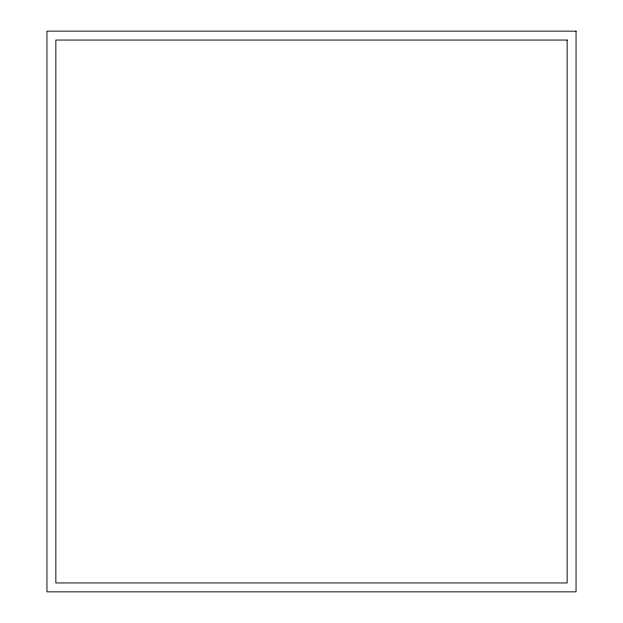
<?xml version="1.0" encoding="UTF-8"?>
<svg xmlns="http://www.w3.org/2000/svg" width="623" height="623" viewBox="0 0 623 623"><rect width="100%" height="100%" fill="white"/><g stroke="black" fill="none" stroke-linecap="round" stroke-linejoin="round"><path stroke-width="0.93" d="M576.049 31.15L46.951 31.15L46.951 591.85L576.049 591.85L576.049 31.15M567.148 40.051L55.852 40.051L55.852 582.949L567.148 582.949L567.148 40.051"/></g></svg>
